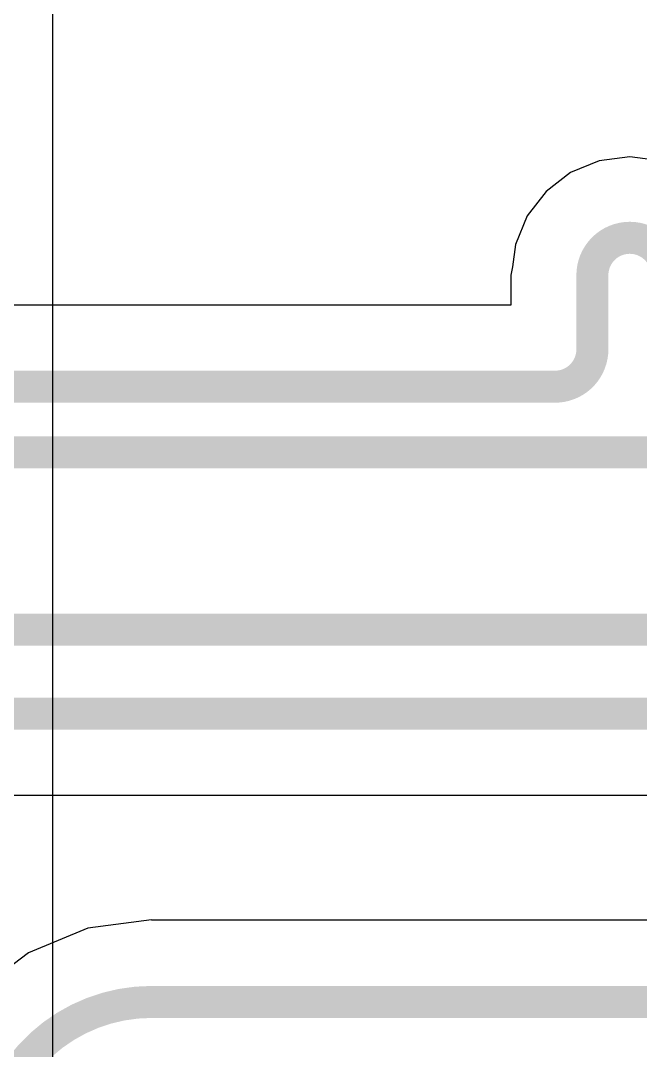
# Model space of a CAD drawing. Header units: inches. Extents: x -5 to 234, y -4 to 104.
# Drawn here: x 76.26 to 79.95, y 16.4 to 22.53 of the extents above; entities that cross this region are included whole.
import ezdxf

# ---------------------------------------------------------------- set-up
doc = ezdxf.new("R2010")
doc.units = ezdxf.units.IN
doc.layers.add('Bottom Layer', color=5, linetype='Continuous')
doc.layers.add('Top Layer', color=1, linetype='Continuous')

msp = doc.modelspace()

# ---------------------------------------------------------------- linework, layer by layer
at = {"layer": 'Bottom Layer'}
for p, q in [((79.7007, 21.6935), (79.5307, 21.6232)), ((79.883, 21.7175), (79.7007, 21.6935)), ((80.0653, 21.6935), (79.883, 21.7175)), ((79.5307, 21.6232), (79.3848, 21.5112)), ((79.3848, 21.5112), (79.2729, 21.3653)), ((79.2729, 21.3653), (79.2025, 21.1954)), ((79.2025, 21.1954), (79.1849, 21.0621)), ((79.1849, 21.0621), (79.1752, 21.013)), ((79.1752, 21.013), (79.1752, 20.8349)), ((79.1752, 20.8349), (74.8687, 20.8349)), ((76.013, 17.9187), (80.9494, 17.9187)), ((77.0371, 17.1777), (76.6586, 17.1279)), ((77.0371, 17.1745), (77.0371, 17.1777)), ((81.0885, 17.1745), (77.0371, 17.1745)), ((76.6586, 17.1279), (76.3059, 16.9818)), ((76.3059, 16.9818), (76.1725, 16.8794))]:
    msp.add_line(p, q, dxfattribs=at)
at = {"layer": 'Bottom Layer', "const_width": 0.1905}
for points in [[(79.6607, 21.013, -1), (80.1052, 21.013)], [(79.6607, 20.5716, -0.414214), (79.4385, 20.3493)], [(76.0635, 15.7154, -0.414214), (77.0371, 16.6889)]]:
    msp.add_lwpolyline(points, format="xyb", dxfattribs=at)
at = {"layer": 'Bottom Layer'}
for points, const_width in [([(79.6607, 20.5716), (79.6607, 21.013)], 0.1905), ([(74.8687, 20.3493), (79.3432, 20.3493)], 0.1905), ([(79.3432, 20.3493), (79.4385, 20.3493)], 0.1905), ([(79.4385, 20.3493), (79.4385, 20.3493)], 0.1905), ([(74.8906, 19.9588), (81.28, 19.9588)], 0.1905), ([(75.7738, 18.9041), (82.5056, 18.9041)], 0.19), ([(75.8461, 18.4041), (82.5056, 18.4041)], 0.19), ([(77.0371, 16.6889), (82.1312, 16.6889)], 0.1905)]:
    msp.add_lwpolyline(points, dxfattribs=dict(at, const_width=const_width))
at = {"layer": 'Bottom Layer', "const_width": 0.0953}
for points in [[(79.6131, 21.013, 1), (79.7084, 21.013, 1)], [(79.6131, 21.013, 1), (79.7084, 21.013, 1)], [(79.6131, 20.5716, 1), (79.7084, 20.5716, 1)], [(79.6131, 20.5716, 1), (79.7084, 20.5716, 1)], [(79.2956, 20.3493, 1), (79.3909, 20.3493, 1)], [(79.2956, 20.3493, 1), (79.3909, 20.3493, 1)], [(79.3909, 20.3493, 1), (79.4861, 20.3493, 1)], [(79.3909, 20.3493, 1), (79.4861, 20.3493, 1)], [(79.3909, 20.3493, 1), (79.4861, 20.3493, 1)], [(79.3909, 20.3493, 1), (79.4861, 20.3493, 1)], [(76.9894, 16.6889, 1), (77.0847, 16.6889, 1)], [(76.9894, 16.6889, 1), (77.0847, 16.6889, 1)]]:
    msp.add_lwpolyline(points, format="xyb", close=True, dxfattribs=at)
at = {"layer": 'Top Layer'}
msp.add_line((76.4505, 15.9166), (76.4505, 27.179), dxfattribs=at)

doc.saveas('drawing.dxf')
